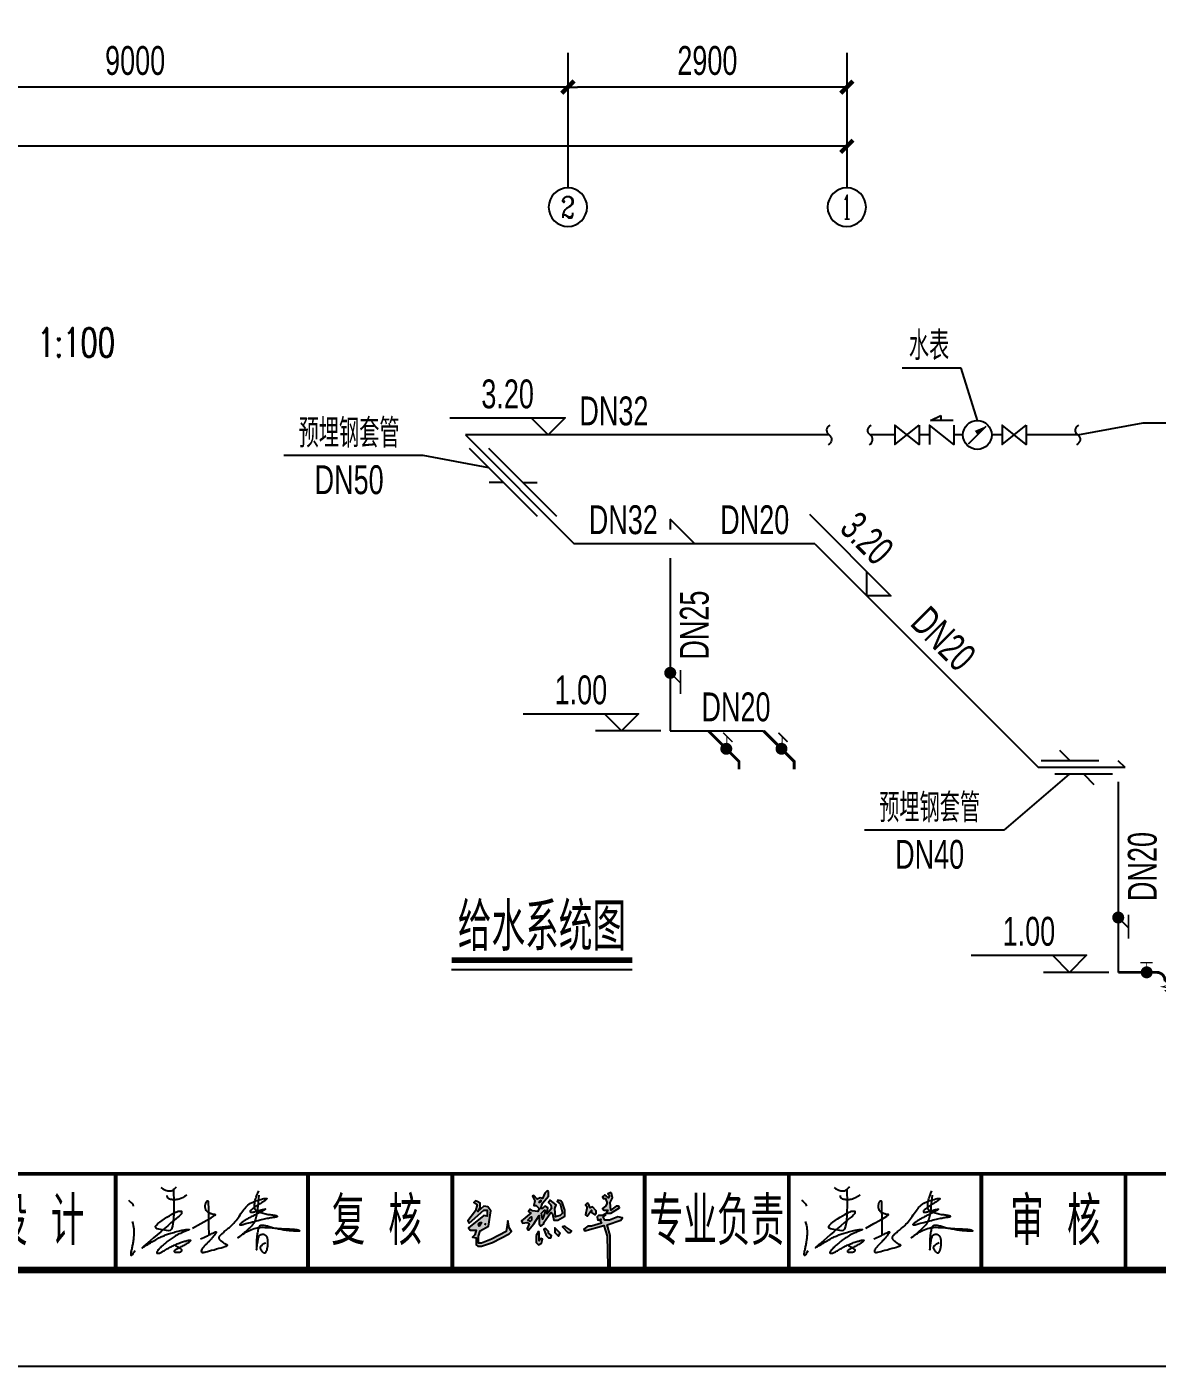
# Model space of a CAD drawing. Extents: x -316592 to 60787, y -138940 to -60306.
# Drawn here: x -6077 to 5677, y -138940 to -125016 of the extents above; entities that cross this region are included whole.
import ezdxf
from ezdxf.enums import TextEntityAlignment as Align

# ---------------------------------------------------------------- set-up
doc = ezdxf.new("R2010")
doc.units = 0
doc.header["$LTSCALE"] = 1000
doc.header["$MEASUREMENT"] = 0
for name, color, linetype in [('---GPS_给水管', 5, 'Continuous'), ('---GPS_给水管_DN', 142, 'Continuous'), ('---GPS_给水管_EV', 142, 'Continuous'), ('---GPS_给水管_OTH', 142, 'Continuous'), ('---GPS_给水管_PJ', 142, 'Continuous'), ('AXIS', 4, 'Continuous'), ('AXIS_TEXT', 7, 'Continuous'), ('FHDI签名', 4, 'Continuous'), ('图框', 7, 'Continuous'), ('文字', 7, 'Continuous')]:
    doc.layers.add(name, color=color, linetype=linetype)
doc.styles.add('_TCH_AXIS', font='COMPLEX', dxfattribs={"bigfont": 'GBCBIG'})
doc.styles.add('C3', font='TXT', dxfattribs={"width": 0.75, "bigfont": 'HZTXT'})
doc.styles.add('COMPLEX', font='COMPLEX')
doc.styles.add('HZ', font='HZTXT_E.SHX', dxfattribs={"width": 0.7, "bigfont": 'HZTXT.SHX'})
doc.styles.get("Standard").update_dxf_attribs({"font": 'simplex1.shx', "width": 0.7, "bigfont": 'hztxt.shx'})
doc.dimstyles.new('LZGPS', dxfattribs={"dimscale": 100, "dimtxt": 3, "dimasz": 1, "dimexe": 1, "dimexo": 2, "dimgap": 1.25, "dimtad": 1, "dimdec": 0, "dimzin": 0, "dimdsep": 46, "dimtxsty": 'HZ', "dimblk": '$dimbk', "dimcen": 2, "dimclrd": 256, "dimclre": 256, "dimazin": 0, "dimtfac": 1, "dimtdec": 0, "dimtix": 1, "dimtmove": 2, "dimatfit": 3, "dimfxl": 0, "dimtolj": 1, "dimtzin": 0, "dimarcsym": 0})

# ---------------------------------------------------------------- blocks, each defined once
blk = doc.blocks.new('包燕华')
at = {"linetype": 'Continuous'}
h = blk.add_hatch(color=4, dxfattribs=at)
h.paths.add_polyline_path([(40, 88), (38, 82), (35, 79), (40, 78), (40, 69), (42, 67), (47, 67), (61, 72), (83, 83), (86, 86), (83, 91), (81, 100), (79, 86), (60, 76), (47, 71), (43, 71), (43, 80), (45, 87), (56, 93), (59, 113), (55, 118), (50, 119), (42, 112), (45, 117), (45, 123), (41, 125), (39, 126), (37, 124), (41, 121), (39, 113), (29, 100), (31, 97), (50, 114), (54, 114), (54, 106), (50, 107), (30, 91), (32, 88)])
h.paths.add_polyline_path([(43, 96), (45, 98), (47, 98), (44, 93)], flags=16)
h = blk.add_hatch(color=4, dxfattribs=at)
h.paths.add_polyline_path([(122, 116), (120, 112), (113, 113), (110, 115), (108, 112), (111, 110), (99, 100), (100, 97), (106, 98), (109, 96), (106, 90), (108, 88), (115, 96), (122, 107), (122, 96), (124, 93), (128, 96), (128, 98), (137, 111), (139, 109), (141, 101), (146, 101), (155, 106), (155, 114), (152, 123), (150, 126), (146, 127), (145, 125), (149, 122), (152, 110), (149, 107), (143, 105), (142, 116), (144, 121), (136, 127), (134, 124), (137, 121), (138, 116), (132, 109), (133, 117), (129, 119), (126, 116), (124, 116), (126, 123), (134, 132), (134, 138), (132, 139), (129, 136), (126, 129), (123, 130), (119, 128), (115, 133), (113, 132), (116, 126), (115, 120), (118, 120)])
h.paths.add_polyline_path([(122, 124), (123, 126), (124, 127), (124, 125)], flags=16)
h.paths.add_polyline_path([(129, 114), (130, 113), (126, 102), (125, 110), (128, 113)], flags=16)
h.paths.add_polyline_path([(112, 105), (112, 101), (110, 99), (107, 101), (111, 105)], flags=16)
h.paths.add_polyline_path([(122, 85), (121, 86), (118, 81), (118, 72), (121, 69), (125, 71), (126, 76), (124, 77), (122, 74)])
h.paths.add_polyline_path([(131, 81), (134, 78), (137, 78), (138, 81), (134, 84), (134, 86), (131, 89), (129, 90), (128, 89)])
h.paths.add_polyline_path([(147, 80), (149, 84), (143, 90), (142, 91), (142, 85)])
h.paths.add_polyline_path([(159, 85), (162, 85), (164, 87), (156, 92), (155, 93), (152, 92)])
h.paths.add_polyline_path([(206, 94), (210, 80), (211, 41), (214, 41), (214, 81), (210, 95), (228, 101), (230, 104), (224, 105), (213, 101), (207, 101), (205, 105), (209, 108), (208, 109), (204, 107), (199, 107), (197, 105), (198, 101), (202, 102), (201, 100), (203, 97), (190, 93), (185, 93), (180, 89), (181, 87)])
h.paths.add_polyline_path([(190, 114), (190, 111), (194, 108), (196, 110), (196, 113), (191, 118), (188, 117), (186, 122), (184, 123), (182, 121), (184, 118), (182, 108), (184, 106)])
h.paths.add_polyline_path([(214, 124), (217, 130), (216, 136), (215, 137), (211, 135), (213, 133), (212, 130), (207, 134), (204, 131), (205, 129), (208, 129), (210, 123), (208, 119), (204, 116), (206, 114), (211, 114), (209, 110), (215, 110), (226, 117), (225, 119), (222, 119), (215, 114)])
at = {"color": 4, "linetype": 'Continuous', "elevation": 15547796}
for points in [[(41, 125), (39, 126), (37, 124), (41, 121), (39, 113), (29, 100), (31, 97), (50, 114), (54, 114), (54, 106), (50, 107), (30, 91), (32, 88), (40, 88), (38, 82), (35, 79), (40, 78), (40, 69), (42, 67), (47, 67), (61, 72), (83, 83), (86, 86), (83, 91), (81, 100), (79, 86), (60, 76), (47, 71), (43, 71), (43, 80), (45, 87), (56, 93), (59, 113), (55, 118), (50, 119), (42, 112), (45, 117), (45, 123), (41, 125)], [(134, 138), (132, 139), (129, 136), (126, 129), (123, 130), (119, 128), (115, 133), (113, 132), (116, 126), (115, 120), (118, 120), (122, 116), (120, 112), (113, 113), (110, 115), (108, 112), (111, 110), (99, 100), (100, 97), (106, 98), (109, 96), (106, 90), (108, 88), (115, 96), (122, 107), (122, 96), (124, 93), (128, 96), (128, 98), (137, 111), (139, 109), (141, 101), (146, 101), (155, 106), (155, 114), (152, 123), (150, 126), (146, 127), (145, 125), (149, 122), (152, 110), (149, 107), (143, 105), (142, 116), (144, 121), (136, 127), (134, 124), (137, 121), (138, 116), (132, 109), (133, 117), (129, 119), (126, 116), (124, 116), (126, 123), (134, 132), (134, 138)], [(123, 126), (124, 127), (124, 125), (122, 124), (123, 126)], [(186, 122), (184, 123), (182, 121), (184, 118), (182, 108), (184, 106), (190, 114), (190, 111), (194, 108), (196, 110), (196, 113), (191, 118), (188, 117), (186, 122)], [(216, 136), (215, 137), (211, 135), (213, 133), (212, 130), (207, 134), (204, 131), (205, 129), (208, 129), (210, 123), (208, 119), (204, 116), (206, 114), (211, 114), (209, 110), (215, 110), (226, 117), (225, 119), (222, 119), (215, 114), (214, 124), (217, 130), (216, 136)], [(111, 105), (112, 105), (112, 101), (110, 99), (107, 101), (111, 105)], [(128, 113), (129, 114), (130, 113), (126, 102), (125, 110), (128, 113)], [(209, 108), (208, 109), (204, 107), (199, 107), (197, 105), (198, 101), (202, 102), (201, 100), (203, 97), (190, 93), (185, 93), (180, 89), (181, 87), (206, 94), (210, 80), (211, 41), (214, 41), (214, 81), (210, 95), (228, 101), (230, 104), (224, 105), (213, 101), (207, 101), (205, 105), (209, 108)], [(45, 98), (47, 98), (44, 93), (43, 96), (45, 98)], [(51, 95), (52, 96), (51, 95)], [(131, 89), (129, 90), (128, 89), (131, 81), (134, 78), (137, 78), (138, 81), (134, 84), (134, 86), (131, 89)], [(143, 90), (142, 91), (142, 85), (147, 80), (149, 84), (143, 90)], [(156, 92), (155, 93), (152, 92), (159, 85), (162, 85), (164, 87), (156, 92)], [(122, 85), (121, 86), (118, 81), (118, 72), (121, 69), (125, 71), (126, 76), (124, 77), (122, 74), (122, 85)]]:
    blk.add_lwpolyline(points, dxfattribs=at)
blk = doc.blocks.new('A$C073010F7')
at = {"color": 4}
for points in [[(322, 672), (341, 662), (356, 654), (370, 648), (381, 644), (391, 641), (399, 640), (406, 640), (413, 640), (420, 641), (426, 642), (433, 644), (440, 648), (448, 653), (457, 660), (467, 669), (478, 681)], [(0, 548), (15, 535), (26, 525), (34, 518), (40, 511), (43, 506), (46, 500), (47, 494), (49, 487)], [(449, 653), (451, 514), (450, 410), (445, 337), (437, 289), (427, 261), (414, 248), (398, 245), (380, 247), (361, 250), (340, 253), (320, 256), (302, 259), (286, 264), (275, 271), (269, 279), (270, 289), (278, 301), (292, 316), (311, 331), (334, 347), (358, 364), (383, 379), (407, 393), (429, 406), (446, 416), (461, 423), (472, 429), (481, 433), (487, 436), (493, 438), (497, 439), (500, 440), (504, 440), (507, 440), (510, 440), (513, 440), (516, 440), (519, 440), (521, 440), (523, 439), (524, 439), (525, 439), (526, 439), (527, 438), (527, 438), (527, 437), (527, 436), (528, 435), (528, 433), (528, 431), (528, 428), (528, 426), (528, 423), (528, 420), (528, 418), (527, 415), (526, 412), (523, 409), (519, 405), (513, 399), (504, 391), (491, 380), (473, 365), (451, 346), (423, 323), (391, 295), (357, 266), (321, 235), (285, 204), (251, 175), (220, 148), (193, 125), (172, 107), (157, 94), (146, 85), (140, 79), (138, 77), (139, 77), (143, 80), (150, 84), (159, 89), (169, 95), (181, 102), (193, 110), (206, 118), (220, 126), (233, 134), (246, 142), (259, 149), (271, 156), (283, 162), (294, 168), (304, 174), (314, 179), (324, 183), (333, 188), (342, 192), (351, 196), (360, 199), (369, 203), (379, 206), (389, 210), (399, 213), (411, 217), (423, 221), (437, 225), (450, 229), (465, 233), (479, 237), (493, 241), (506, 244), (519, 247), (531, 250), (542, 252), (553, 254), (562, 255), (570, 256), (578, 257), (585, 258), (590, 258), (595, 258), (599, 258), (602, 258), (603, 258), (604, 257), (604, 256), (602, 255), (599, 254), (595, 252), (590, 250), (583, 248), (576, 245), (568, 242), (559, 238), (549, 234), (538, 229), (527, 224), (516, 219), (504, 213), (492, 206), (480, 200), (468, 193), (456, 186), (445, 179), (434, 172), (424, 165), (414, 158), (404, 151), (395, 144), (386, 137), (378, 130), (369, 122), (360, 115), (352, 108), (344, 101), (336, 94), (329, 87), (322, 80), (315, 74), (309, 68), (303, 62), (299, 57), (294, 52), (291, 47), (288, 43), (285, 39), (283, 36), (282, 33), (281, 30), (281, 28), (281, 26), (282, 25), (283, 24), (285, 23), (286, 22), (289, 21), (291, 21), (294, 21), (297, 20), (300, 21), (304, 22), (309, 23), (315, 25), (321, 28), (329, 32), (337, 36), (346, 41), (355, 46), (365, 52), (375, 58), (385, 64), (395, 70), (405, 76), (414, 81), (424, 86), (434, 91), (443, 96), (453, 101), (463, 105), (473, 110), (484, 114), (495, 119), (505, 123), (516, 127), (527, 131), (537, 135), (547, 138), (557, 141), (566, 143), (574, 145), (582, 147), (589, 148), (595, 150), (600, 151), (605, 151), (609, 152), (612, 152), (614, 153), (616, 153), (617, 153), (617, 152), (617, 151), (617, 150), (616, 149), (615, 147), (614, 145), (612, 142), (610, 139), (607, 136), (603, 132), (598, 128), (592, 123), (585, 119), (577, 114), (569, 109), (559, 104), (550, 99), (540, 94), (531, 89), (522, 84), (513, 80), (506, 76), (499, 72), (493, 69), (487, 66), (482, 63), (478, 61), (474, 59), (470, 57), (467, 55), (465, 54), (463, 53), (461, 51), (460, 50), (459, 49), (458, 48), (457, 46), (457, 45), (456, 43), (456, 42), (456, 40), (456, 39), (457, 38), (457, 37), (458, 36), (459, 35), (460, 35), (461, 34), (463, 34), (464, 34), (466, 33), (468, 33), (470, 33), (472, 33), (474, 32), (477, 32), (479, 32), (481, 32), (484, 32), (486, 31), (489, 31), (491, 31), (494, 31), (496, 31), (499, 32), (501, 32), (504, 32), (507, 33), (510, 34), (513, 35), (516, 36), (519, 37), (522, 39), (525, 40), (527, 42), (529, 45), (531, 47), (532, 50), (531, 54), (527, 59), (519, 65), (507, 73), (490, 83), (467, 95)], [(580, 596), (557, 583), (536, 572), (519, 565), (504, 559), (492, 556), (481, 553), (472, 552), (464, 552), (457, 551), (450, 551), (444, 552), (439, 552), (434, 553), (430, 553), (426, 554), (422, 555), (418, 555), (415, 556), (412, 557), (409, 558), (406, 559), (404, 560), (401, 562), (399, 563), (396, 565), (394, 567), (392, 569), (390, 573), (388, 576), (387, 581), (386, 587), (386, 594)], [(637, 271), (718, 316), (778, 350), (820, 373), (845, 389), (859, 399), (863, 403), (861, 405), (857, 405), (852, 405), (847, 406), (843, 406), (839, 407), (835, 408), (831, 409), (826, 411), (822, 412), (817, 414), (812, 416), (807, 418), (802, 421), (797, 423), (793, 426), (788, 429), (784, 432), (781, 436), (778, 440), (775, 443), (772, 447), (770, 451), (769, 455), (767, 459), (766, 463), (765, 467), (764, 471), (763, 475), (763, 479), (763, 482), (763, 486), (763, 490), (763, 494), (763, 498), (764, 502), (765, 506), (766, 510), (767, 514), (768, 518), (769, 521), (771, 525), (772, 528), (774, 530), (775, 533), (777, 535), (778, 537), (780, 539), (781, 540), (783, 541), (784, 541), (786, 542), (787, 541), (789, 541), (790, 540), (791, 538), (792, 536), (792, 534), (793, 530), (793, 522), (793, 507), (794, 480), (794, 440), (795, 382), (796, 302), (797, 198)], [(716, 165), (732, 172), (748, 178), (762, 184), (775, 190), (788, 196), (799, 202), (809, 207), (819, 212), (828, 217), (837, 221), (845, 225), (851, 228), (857, 231), (862, 233), (866, 234), (869, 234), (871, 233), (872, 232), (871, 229), (870, 226), (868, 222), (865, 218), (862, 213), (857, 207), (853, 201), (848, 195), (842, 188), (837, 182), (831, 175), (826, 168), (820, 162), (815, 156), (810, 151), (806, 146), (801, 141), (797, 136), (793, 132), (789, 128), (785, 124), (782, 121), (778, 117), (774, 113), (770, 110), (767, 106), (763, 103), (759, 99), (756, 95), (752, 91), (749, 87), (746, 83), (742, 79), (739, 75), (736, 72), (734, 68), (731, 64), (729, 61), (728, 57), (726, 54), (725, 52), (724, 49), (724, 47), (723, 45), (723, 43), (724, 41), (724, 39), (724, 37), (725, 36), (726, 35), (727, 33), (728, 32), (729, 31), (730, 31), (732, 30), (734, 30), (737, 30), (742, 30), (748, 31), (758, 33), (770, 36), (785, 40), (804, 45), (826, 51), (850, 57), (874, 64), (898, 71), (920, 77), (940, 83), (957, 88), (969, 93), (977, 96), (981, 99), (983, 101), (982, 103), (980, 104), (976, 106), (973, 107), (969, 109), (965, 110), (962, 112), (958, 114), (955, 116), (951, 119), (947, 122), (943, 124), (939, 127), (935, 131), (931, 134), (926, 138), (922, 141), (918, 145), (915, 148), (912, 152), (909, 155), (907, 158), (905, 161), (903, 164), (902, 167), (901, 170), (901, 173), (901, 175), (901, 178), (901, 180), (901, 183), (902, 186), (904, 189), (906, 192), (909, 196), (913, 200), (917, 205), (923, 210), (929, 216), (936, 222), (944, 229), (952, 236), (961, 243), (971, 251), (981, 260), (991, 269), (1002, 278), (1013, 288), (1024, 298), (1035, 309), (1047, 321), (1057, 333), (1068, 346), (1078, 359), (1088, 373), (1098, 387), (1108, 401), (1117, 415), (1127, 428), (1136, 441), (1145, 454), (1155, 466), (1164, 477), (1175, 488), (1186, 498), (1198, 508), (1212, 517), (1227, 525), (1243, 533), (1261, 540), (1280, 546), (1298, 552), (1315, 556), (1331, 560), (1345, 563), (1357, 564), (1365, 565), (1371, 565), (1373, 564), (1374, 562), (1373, 560), (1371, 557), (1367, 554), (1363, 550), (1358, 547), (1353, 543), (1348, 540), (1343, 536), (1337, 532), (1331, 528), (1325, 524), (1319, 520), (1312, 516), (1306, 512), (1299, 508), (1293, 504), (1287, 500), (1280, 496), (1275, 492), (1269, 489), (1264, 485), (1259, 482), (1255, 479), (1251, 476), (1247, 473), (1243, 470), (1239, 467), (1235, 465), (1232, 462), (1228, 459), (1224, 456), (1220, 453), (1217, 450), (1214, 447), (1211, 444), (1209, 442), (1208, 439), (1208, 437), (1208, 435), (1208, 433), (1209, 432), (1211, 430), (1213, 429), (1215, 429), (1218, 428), (1221, 428), (1224, 428), (1228, 429), (1232, 429), (1237, 430), (1243, 432), (1250, 433), (1257, 435), (1265, 438), (1274, 440), (1282, 442), (1291, 445), (1300, 447), (1308, 449), (1316, 452), (1323, 453), (1330, 455), (1335, 456), (1340, 457), (1345, 458), (1348, 459), (1351, 459), (1354, 460), (1356, 460), (1357, 460), (1358, 460), (1359, 460), (1358, 460), (1358, 459), (1357, 458), (1355, 457), (1353, 455), (1350, 453), (1347, 450), (1344, 447), (1340, 444), (1335, 441), (1330, 438), (1325, 435), (1319, 432), (1313, 428), (1306, 425), (1299, 422), (1291, 418), (1284, 415), (1276, 411), (1268, 407), (1260, 403), (1251, 399), (1243, 395), (1235, 391), (1226, 386), (1218, 382), (1210, 377), (1202, 373), (1193, 368), (1185, 364), (1178, 359), (1170, 355), (1163, 351), (1156, 346), (1149, 342), (1143, 338), (1137, 334), (1132, 330), (1127, 326), (1122, 323), (1118, 319), (1115, 316), (1112, 314), (1110, 312), (1108, 310), (1107, 309), (1106, 308), (1105, 307), (1105, 306), (1105, 306), (1106, 306), (1106, 305), (1107, 305), (1108, 304), (1109, 304), (1111, 303), (1112, 303), (1114, 303), (1116, 303), (1118, 303), (1121, 303), (1124, 304), (1127, 305), (1132, 306), (1138, 308), (1145, 310), (1155, 312), (1166, 316), (1180, 320), (1196, 324), (1213, 328), (1231, 333), (1250, 338), (1269, 343), (1288, 348), (1306, 352), (1322, 356), (1338, 360), (1352, 363), (1365, 366), (1378, 369), (1390, 371), (1401, 373), (1412, 375), (1422, 377), (1432, 378), (1442, 380), (1450, 381), (1458, 382), (1465, 383), (1470, 384), (1474, 385), (1477, 386), (1478, 387), (1478, 387), (1477, 388), (1476, 389), (1473, 390), (1471, 391), (1468, 392), (1465, 392), (1462, 393), (1459, 394), (1455, 395), (1451, 395), (1445, 396), (1439, 397), (1431, 398), (1422, 399), (1411, 401), (1400, 402), (1388, 404), (1375, 406), (1362, 409), (1350, 412), (1338, 415), (1326, 419), (1315, 423), (1305, 427), (1295, 431), (1287, 436), (1279, 440), (1273, 444), (1267, 447), (1263, 451), (1260, 453), (1258, 456), (1256, 458), (1255, 461), (1254, 463), (1253, 465), (1253, 468), (1252, 472), (1252, 475), (1251, 480), (1251, 485), (1251, 491), (1251, 497), (1252, 505), (1253, 514), (1254, 524), (1256, 535), (1259, 548), (1263, 563), (1268, 579), (1275, 598), (1283, 619), (1293, 642)], [(1294, 598), (1291, 569), (1289, 540), (1286, 513), (1283, 488), (1281, 464), (1278, 442), (1275, 421), (1272, 403), (1268, 387), (1265, 374), (1261, 361), (1258, 351), (1254, 342), (1250, 334), (1247, 327), (1243, 321), (1239, 315), (1235, 309), (1231, 303), (1226, 297), (1220, 291), (1214, 284), (1207, 277), (1198, 269), (1189, 260), (1178, 250), (1167, 240), (1155, 230), (1144, 219), (1133, 210), (1123, 201), (1114, 193), (1106, 187), (1099, 182), (1094, 179), (1091, 177), (1089, 176), (1089, 176), (1090, 177), (1092, 179), (1097, 183), (1102, 187), (1109, 192), (1118, 197), (1127, 204), (1137, 210), (1149, 217), (1160, 225), (1173, 233), (1186, 241), (1200, 248), (1215, 255), (1231, 262), (1248, 268), (1266, 272), (1286, 276), (1308, 278), (1331, 279), (1354, 278), (1379, 277), (1403, 276), (1428, 274), (1452, 272), (1476, 270), (1498, 268), (1520, 267), (1540, 265), (1560, 264), (1578, 263), (1594, 263), (1609, 262), (1623, 261), (1635, 260), (1646, 259), (1655, 258), (1663, 257), (1671, 256), (1677, 254), (1683, 253), (1688, 251), (1692, 249), (1696, 247), (1698, 245), (1699, 243), (1697, 241), (1693, 240), (1685, 239), (1673, 239), (1658, 240), (1639, 241), (1618, 243), (1594, 245), (1569, 248), (1542, 252), (1516, 256), (1490, 261), (1465, 267), (1441, 272), (1419, 278), (1398, 284), (1379, 289), (1362, 293), (1347, 296), (1334, 298), (1323, 298), (1314, 297), (1307, 294), (1301, 289), (1296, 284), (1293, 277), (1290, 268), (1287, 259), (1285, 248), (1283, 237), (1280, 225), (1279, 213), (1277, 201), (1275, 190), (1274, 179), (1273, 169), (1272, 160), (1272, 152), (1271, 146), (1271, 139), (1271, 134), (1271, 129), (1271, 124), (1271, 118), (1271, 113), (1271, 107), (1271, 102), (1271, 96), (1271, 90), (1271, 85), (1271, 79), (1271, 74), (1271, 69), (1271, 64), (1271, 61), (1271, 58), (1272, 57), (1272, 58), (1273, 61), (1274, 66), (1275, 74), (1276, 84), (1278, 95), (1279, 108), (1281, 121), (1283, 134), (1285, 146), (1287, 158), (1289, 168), (1292, 176), (1294, 183), (1296, 188), (1299, 193), (1302, 197), (1305, 200), (1308, 203), (1312, 205), (1315, 207), (1319, 209), (1323, 210), (1327, 211), (1330, 212), (1334, 212), (1337, 212), (1341, 211), (1344, 210), (1347, 209), (1349, 208), (1352, 206), (1355, 204), (1357, 202), (1360, 200), (1362, 197), (1364, 195), (1367, 193), (1369, 190), (1371, 187), (1373, 184), (1375, 180), (1376, 176), (1377, 171), (1378, 166), (1379, 160), (1380, 154), (1380, 148), (1381, 142), (1381, 136), (1381, 130), (1381, 125), (1381, 120), (1381, 115), (1381, 110), (1381, 105), (1381, 100), (1380, 95), (1379, 90), (1378, 83), (1377, 77), (1375, 70), (1374, 63), (1372, 57), (1370, 50), (1368, 44), (1365, 39), (1363, 34), (1361, 30), (1358, 27), (1356, 24), (1353, 23), (1350, 22), (1347, 22), (1344, 24), (1341, 26), (1337, 29), (1334, 33), (1331, 37), (1327, 42), (1324, 47), (1321, 52), (1318, 56), (1315, 61), (1313, 65), (1311, 70), (1310, 74), (1310, 78), (1311, 83), (1313, 87), (1316, 92), (1320, 98), (1326, 103), (1332, 109), (1339, 114), (1345, 119), (1352, 122), (1359, 125), (1365, 127)], [(37, 337), (43, 316), (48, 297), (51, 280), (53, 263), (54, 247), (55, 232), (55, 218), (54, 205), (53, 193), (52, 181), (51, 169), (50, 158), (48, 147), (47, 136), (45, 126), (43, 116), (41, 105), (39, 95), (37, 85), (35, 75), (33, 66), (31, 57), (29, 48), (27, 41), (26, 34), (25, 27), (24, 22), (23, 17), (23, 13), (23, 9), (24, 6), (25, 3), (26, 1), (29, 0), (32, 1), (36, 3), (41, 9), (48, 18), (56, 31), (67, 49)]]:
    blk.add_lwpolyline(points, dxfattribs=at)
blk = doc.blocks.new('$dimbk')
blk.add_line((0, 0), (-1, 0))
blk.add_lwpolyline([(-0.64, -0.64, 0.45, 0.45, 0), (0.64, 0.64, 0.45, 0.45, 0)], format="xyseb")
blk = doc.blocks.new('*D103')
at = {"layer": 'AXIS', "lineweight": -2}
for p, q in [((-9450, -125287), (-9450, -125743)), ((-450, -125287), (-450, -125743)), ((-550, -125643), (-9350, -125643))]:
    blk.add_line(p, q, dxfattribs=at)
at = {"layer": 'Defpoints', "color": 0}
for p in [(-9450, -125087), (-450, -125087), (-9450, -125643)]:
    blk.add_point(p, dxfattribs=at)
at = {"layer": 'AXIS', "lineweight": -2, "xscale": 100, "yscale": 100, "zscale": 100, "rotation": 180}
blk.add_blockref('$dimbk', (-9450, -125643), dxfattribs=at)
at = {"layer": 'AXIS', "lineweight": -2, "xscale": 100, "yscale": 100, "zscale": 100}
blk.add_blockref('$dimbk', (-450, -125643), dxfattribs=at)
at = {"layer": 'AXIS', "color": 0, "insert": (-4950, -125368), "char_height": 300, "attachment_point": 5, "style": 'HZ'}
blk.add_mtext('\\A1;9000', dxfattribs=at)
blk = doc.blocks.new('*D104')
at = {"layer": 'AXIS', "lineweight": -2}
for p, q in [((-450, -125287), (-450, -125743)), ((2450, -125287), (2450, -125743)), ((2350, -125643), (-350, -125643))]:
    blk.add_line(p, q, dxfattribs=at)
at = {"layer": 'Defpoints', "color": 0}
for p in [(-450, -125087), (2450, -125087), (-450, -125643)]:
    blk.add_point(p, dxfattribs=at)
at = {"layer": 'AXIS', "lineweight": -2, "xscale": 100, "yscale": 100, "zscale": 100, "rotation": 180}
blk.add_blockref('$dimbk', (-450, -125643), dxfattribs=at)
at = {"layer": 'AXIS', "lineweight": -2, "xscale": 100, "yscale": 100, "zscale": 100}
blk.add_blockref('$dimbk', (2450, -125643), dxfattribs=at)
at = {"layer": 'AXIS', "color": 0, "insert": (1000, -125368), "char_height": 300, "attachment_point": 5, "style": 'HZ'}
blk.add_mtext('\\A1;2900', dxfattribs=at)
blk = doc.blocks.new('*D105')
at = {"layer": 'AXIS', "lineweight": -2}
for p, q in [((-19450, -125651), (-19450, -126358)), ((2450, -125651), (2450, -126358)), ((2350, -126258), (-19350, -126258))]:
    blk.add_line(p, q, dxfattribs=at)
at = {"layer": 'Defpoints', "color": 0}
for p in [(-19450, -125451), (2450, -125451), (-19450, -126258)]:
    blk.add_point(p, dxfattribs=at)
at = {"layer": 'AXIS', "lineweight": -2, "xscale": 100, "yscale": 100, "zscale": 100, "rotation": 180}
blk.add_blockref('$dimbk', (-19450, -126258), dxfattribs=at)
at = {"layer": 'AXIS', "lineweight": -2, "xscale": 100, "yscale": 100, "zscale": 100}
blk.add_blockref('$dimbk', (2450, -126258), dxfattribs=at)
at = {"layer": 'AXIS', "color": 0, "insert": (-8500, -125983), "char_height": 300, "attachment_point": 5, "style": 'HZ'}
blk.add_mtext('\\A1;21900', dxfattribs=at)
blk = doc.blocks.new('_AXISO')
blk.add_circle((0, 0), 0.5)
at = {"layer": 'AXIS_TEXT', "style": 'COMPLEX', "width": 1.041667}
blk.add_attdef('A', text='', height=0.56, dxfattribs=at).set_placement((-0.25, -0.28), (0.25, -0.28), align=Align.FIT)
blk = doc.blocks.new('$GS001_3')
for points, const_width in [([(0, 0), (-318, -318), (-318, -398)], 30), ([(-250, -115), (-154, -19)], 15), ([(-192, -168), (-192, -57)], 10)]:
    blk.add_lwpolyline(points, dxfattribs=dict(const_width=const_width))
at = {"const_width": 62.5}
blk.add_lwpolyline([(-217, -186, 1), (-155, -186, 1)], format="xyb", close=True, dxfattribs=at)
at = {"style": 'HZ', "width": 0.7, "flags": 1}
for tag in ['UNIT', 'WHAT', 'SPEC']:
    blk.add_attdef(tag, (0, 0), '', height=0.001, dxfattribs=at)
blk = doc.blocks.new('$DGFH')
blk.add_lwpolyline([(0.07, -1.01, -0.575183), (0, 0, 0.604745), (-0.11, 1.01, 16.924828)], format="xyb")
blk = doc.blocks.new('$VA001_3')
at = {"const_width": 15}
for points in [[(-107, 29), (-107, -221)], [(-106, -106), (0, 0)]]:
    blk.add_lwpolyline(points, dxfattribs=at)
at = {"const_width": 62.5}
blk.add_lwpolyline([(0, 31, -1), (0, -31, -1)], format="xyb", close=True, dxfattribs=at)
at = {"style": 'HZ', "flags": 1}
for tag in ['WHAT', 'SPEC', 'UNIT']:
    blk.add_attdef(tag, (-106, -106), '', height=0.001, dxfattribs=at)
blk = doc.blocks.new('$BG_1')
blk.add_lwpolyline([(10.23, 1.77), (-1.77, 1.77), (0, 0), (1.77, 1.77)])
at = {"style": 'HZ', "width": 0.7}
blk.add_attdef('BG', text='', height=2.5, dxfattribs=at).set_placement((4.22, 2.77), align=Align.CENTER)
blk = doc.blocks.new('$VA002_1')
blk.add_lwpolyline([(-0.5, 0.4), (-0.5, -0.4), (0.5, 0.4), (0.5, -0.4)], close=True)
at = {"style": 'C3', "width": 0.75, "flags": 1}
for tag, p in [('UNIT', (0, 0)), ('SPEC', (0, -0.002)), ('WHAT', (0, -0.003))]:
    blk.add_attdef(tag, p, '', height=0.001, dxfattribs=at)
blk = doc.blocks.new('$QC035_1')
blk.add_line((-93, -93), (93, 93))
blk.add_lwpolyline([(93, 93, 0, 50, 0), (-13, 22, 50, 50, 0)], format="xyseb")
blk.add_circle((0, 0), 150)
at = {"style": 'HZ', "flags": 1}
for tag in ['UNIT', 'WHAT', 'SPEC']:
    blk.add_attdef(tag, (0, 0), '', height=0.001, dxfattribs=at)
blk = doc.blocks.new('$GS003_1')
at = {"const_width": 30}
blk.add_lwpolyline([(0, 0), (-400, 0, 0.443942), (-486, -95, -1.105826)], format="xyb", dxfattribs=at)
for points, const_width in [([(-231, 100), (-359, 100)], 15), ([(-296, 0), (-296, 100)], 10), ([(-486, -95), (-547, -128), (-456, -150), (-542, -167), (-487, -191), (-537, -218), (-504, -236)], 10)]:
    blk.add_lwpolyline(points, dxfattribs=dict(const_width=const_width))
at = {"const_width": 62.5}
blk.add_lwpolyline([(-265, 0, -1), (-327, 0, -1)], format="xyb", close=True, dxfattribs=at)
at = {"style": 'HZ', "width": 0.7, "flags": 1}
for tag in ['UNIT', 'WHAT', 'SPEC']:
    blk.add_attdef(tag, (0, 0), '', height=0.001, dxfattribs=at)
blk = doc.blocks.new('$VA005_1')
for p, q in [((-0.478, 0.603), (0.468, 0.603)), ((0.468, 0.603), (0.034, 0.802)), ((0.034, 0.802), (0.034, 0.593))]:
    blk.add_line(p, q)
blk.add_lwpolyline([(-0.5, 0.4), (-0.5, -0.4), (0.5, 0.4), (0.5, -0.4)])
at = {"width": 0.7, "flags": 1}
for tag, p in [('UNIT', (0, 0)), ('SPEC', (0, -0.002)), ('WHAT', (0, -0.003))]:
    blk.add_attdef(tag, p, '', height=0.001, dxfattribs=at)

msp = doc.modelspace()

# ---------------------------------------------------------------- linework, layer by layer
at = {"layer": '---GPS_给水管'}
for p, q in [((2265.9, -129258.8, 3200), (-1514.7, -129258.8, 3200)), ((-1514.7, -129258.8, 3200), (-383.5, -130390, 3200)), ((2950.8, -129258.8, 3200), (2692.3, -129258.8, 3200)), ((3311.3, -129258.8, 3200), (3200.8, -129258.8, 3200)), ((3657.2, -129258.8, 3200), (3561.3, -129258.8, 3200)), ((4065.1, -129258.8, 3200), (3957.2, -129258.8, 3200)), ((4850.5, -129258.8, 3200), (4315.1, -129258.8, 3200)), ((613.8, -130135.5), (613.8, -130240)), ((868.3, -130390, 3200), (613.8, -130135.5, 3200)), ((868.3, -130390, 3200), (-383.5, -130390, 3200)), ((2116.6, -130390, 3200), (868.3, -130390, 3200)), ((2116.6, -130390, 3200), (4442.6, -132716.1, 3200)), ((613.8, -130540), (613.8, -132335.5)), ((613.8, -132335.5, 1000), (1010.5, -132335.5, 1000)), ((1010.5, -132335.5, 1000), (1584.7, -132335.5, 1000)), ((5342.6, -132716.1, 3200), (5271.9, -132645.4, 3200)), ((5342.6, -132716.1, 3200), (4442.6, -132716.1, 3200)), ((5271.9, -132866.1), (5271.9, -134845.4))]:
    msp.add_line(p, q, dxfattribs=at)
at = {"layer": '---GPS_给水管_DN'}
for p, q in [((3640, -128565.3, -400), (3024.6, -128565.3, -400)), ((3807.2, -129108.8, 3200), (3640, -128565.3, -400)), ((4850.5, -129258.8, 3200), (5531.3, -129131.9, 2800)), ((5531.3, -129131.9, 2800), (6980.8, -129131.9, 2800)), ((-1953.4, -129474, -400), (-3402.9, -129474, -400)), ((-1272.7, -129600.9), (-1953.4, -129474, -400)), ((4763.4, -132786.8), (4082.6, -133368.5, -400)), ((4082.6, -133368.5, -400), (2633.1, -133368.5, -400))]:
    msp.add_line(p, q, dxfattribs=at)
at = {"layer": '---GPS_给水管_EV'}
for p, q in [((517, -132335.5), (-164.1, -132335.5)), ((5175.2, -134845.4), (4494.1, -134845.4))]:
    msp.add_line(p, q, dxfattribs=at)
at = {"layer": '---GPS_给水管_OTH'}
for p, q in [((-766.3, -130107.2), (-1473.3, -129400.2)), ((-566.3, -130107.2), (-1273.3, -129400.2)), ((-1119.8, -129753.7), (-1269.8, -129753.7)), ((-919.8, -129753.7), (-769.8, -129753.7)), ((4771.9, -132645.4), (4665.9, -132539.3)), ((5071.9, -132645.4), (4471.9, -132645.4)), ((5213.3, -132786.8), (4613.3, -132786.8)), ((4913.3, -132786.8), (5019.4, -132892.8))]:
    msp.add_line(p, q, dxfattribs=at)
msp.add_lwpolyline([(11847.8, -138939.9), (11847.8, -109239.9), (-30152.2, -109239.9), (-30152.2, -138939.9)], close=True)
for points, const_width in [([(10847.8, -110239.9), (-27152.2, -110239.9), (-27152.2, -137939.9), (10847.8, -137939.9), (10847.8, -110239.9)], 70), ([(-27152.2, -136939.9), (10847.8, -136939.9)], 40), ([(347.8, -137939.9), (347.8, -136939.9)], 40), ([(1847.8, -137939.9), (1847.8, -136939.9)], 40), ([(3847.8, -137939.9), (3847.8, -136939.9)], 40), ([(5347.8, -137939.9), (5347.8, -136939.9)], 40)]:
    msp.add_lwpolyline(points, dxfattribs=dict(const_width=const_width))
at = {"layer": 'AXIS'}
for p, q in [((-450.2, -125451.1), (-450.2, -126690.7)), ((2449.8, -125451.1), (2449.8, -126690.7))]:
    msp.add_line(p, q, dxfattribs=at)
at = {"layer": '图框', "const_width": 40}
for points in [[(-5152.2, -137939.9), (-5152.2, -136939.9)], [(-3152.2, -137939.9), (-3152.2, -136939.9)], [(-1652.2, -137939.9), (-1652.2, -136939.9)], [(347.8, -137939.9), (347.8, -136939.9)]]:
    msp.add_lwpolyline(points, dxfattribs=at)
at = {"layer": '文字'}
msp.add_line((219, -134817.8), (-1659.3, -134817.8), dxfattribs=at)
at = {"layer": '文字', "const_width": 60}
msp.add_lwpolyline([(219, -134717.8), (-1659.3, -134717.8)], dxfattribs=at)

# ---------------------------------------------------------------- block references
at = {"layer": '---GPS_给水管_EV'}
ref = msp.add_blockref('$BG_1', (-654.7, -129258.8), dxfattribs=dict(at, xscale=-100, yscale=100, zscale=100))
ref.add_attrib('BG', '3.20', dxfattribs={"layer": '0', "height": 300, "style": 'HZ', "width": 0.7}).set_placement((-1076.9, -128982), align=Align.CENTER)
ref = msp.add_blockref('$BG_1', (2658.8, -130932.2), dxfattribs=dict(at, xscale=-99.99999999999999, yscale=100, zscale=100, rotation=315.0000000000003))
ref.add_attrib('BG', '3.20', dxfattribs={"layer": '0', "height": 300, "rotation": 315, "style": 'HZ', "width": 0.7}).set_placement((2556, -130438), align=Align.CENTER)
ref = msp.add_blockref('$BG_1', (107.3, -132335.5), dxfattribs=dict(at, xscale=-100, yscale=100, zscale=100))
ref.add_attrib('BG', '1.00', dxfattribs={"layer": '0', "height": 300, "rotation": 360, "style": 'HZ', "width": 0.7}).set_placement((-314.9, -132058.7), align=Align.CENTER)
ref = msp.add_blockref('$BG_1', (4765.5, -134845.4), dxfattribs=dict(at, xscale=-100, yscale=100, zscale=100))
ref.add_attrib('BG', '1.00', dxfattribs={"layer": '0', "height": 300, "rotation": 360, "style": 'HZ', "width": 0.7}).set_placement((4343.3, -134568.6), align=Align.CENTER)
at = {"layer": '---GPS_给水管_OTH', "xscale": -100, "yscale": 100, "zscale": 100, "rotation": 180}
for p in [(2265.9, -129258.8, 3200), (4850.5, -129258.8, 3200)]:
    msp.add_blockref('$DGFH', p, dxfattribs=at)
at = {"layer": '---GPS_给水管_OTH', "xscale": -100, "yscale": 100, "zscale": 100}
msp.add_blockref('$DGFH', (2692.3, -129258.8, 3200), dxfattribs=at)
at = {"layer": '---GPS_给水管_PJ', "xscale": -250, "yscale": 250, "zscale": 250}
for name, p in [('$VA005_1', (3436.3, -129258.8, 3200)), ('$VA002_1', (3075.8, -129258.8, 3200)), ('$VA002_1', (4190.1, -129258.8, 3200))]:
    msp.add_blockref(name, p, dxfattribs=at)
at = {"layer": '---GPS_给水管_PJ'}
msp.add_blockref('$QC035_1', (3807.2, -129258.8, 3200), dxfattribs=at)
at = {"layer": '---GPS_给水管_PJ', "xscale": -1}
for name, p in [('$VA001_3', (613.8, -131731.9)), ('$GS001_3', (1010.5, -132335.5, 1000)), ('$GS001_3', (1584.7, -132335.5, 1000)), ('$VA001_3', (5271.9, -134275.6)), ('$GS003_1', (5271.9, -134845.4))]:
    msp.add_blockref(name, p, dxfattribs=at)
at = {"xscale": 1.048344000026118, "yscale": 1.048343999893405, "zscale": 1.048344}
for p in [(-5020.6, -137788.3), (1979.4, -137788.3)]:
    msp.add_blockref('A$C073010F7', p, dxfattribs=at)
at = {"layer": 'AXIS'}
ref = msp.add_blockref('_AXISO', (-450.2, -126890.7), dxfattribs=dict(at, xscale=-400, yscale=400, zscale=400))
ref.add_attrib('A', '2', dxfattribs={"layer": 'AXIS_TEXT', "height": 219.2, "style": '_TCH_AXIS'}).set_placement((-523.3, -127000.3), (-377.2, -127000.3), align=Align.FIT)
ref = msp.add_blockref('_AXISO', (2449.8, -126890.7), dxfattribs=dict(at, xscale=-400, yscale=400, zscale=400))
ref.add_attrib('A', '1', dxfattribs={"layer": 'AXIS_TEXT', "height": 249.8, "style": '_TCH_AXIS'}).set_placement((2396.2, -127015.6), (2503.3, -127015.6), align=Align.FIT)
at = {"layer": 'FHDI签名', "color": 0, "linetype": 'Continuous', "xscale": 8.000000000029104, "yscale": 8.000000000029104, "zscale": 8}
msp.add_blockref('包燕华', (-1723.3, -138228.7, -93286776), dxfattribs=at)

# ---------------------------------------------------------------- texts
at = {"layer": '---GPS_给水管_DN', "style": 'HZ', "width": 0.7}
for s, p in [('水表', (3304.8, -128315.3, -400)), ('DN32', (28, -129008.8, 3200)), ('预埋钢套管', (-2724.9, -129224, -400)), ('DN50', (-2724.9, -129724, -400)), ('DN32', (125.9, -130140, 3200)), ('DN20', (1492.4, -130140, 3200)), ('DN20', (1297.6, -132085.5, 1000)), ('预埋钢套管', (3311.2, -133118.5, -400)), ('DN40', (3311.2, -133618.5, -400))]:
    msp.add_text(s, height=300, dxfattribs=at).set_placement(p, align=Align.MIDDLE)
for s, rotation, p in [('DN25', 90, (863.8, -131235.5)), ('DN20', 315, (3456.4, -131376.3, 3200)), ('DN20', 90, (5521.9, -133745.4))]:
    msp.add_text(s, height=300, rotation=rotation, dxfattribs=at).set_placement(p, align=Align.MIDDLE)
at = {"width": 0.7}
for s, p in [('专业负责', (1099.1, -137430.5)), ('审 核', (4619.4, -137430.5))]:
    msp.add_text(s, height=500, dxfattribs=at).set_placement(p, align=Align.MIDDLE_CENTER)
at = {"layer": '图框', "width": 0.7}
for s, p in [('设 计', (-5947.8, -137430.5)), ('复 核', (-2438.3, -137430.5))]:
    msp.add_text(s, height=500, dxfattribs=at).set_placement(p, align=Align.MIDDLE_CENTER)
at = {"layer": '文字', "width": 0.7}
msp.add_text('1:100', height=300, dxfattribs=at).set_placement((-5563.7, -128298), align=Align.MIDDLE_CENTER)
at = {"layer": '文字', "color": 7, "width": 0.7}
msp.add_text('给水系统图', height=500, dxfattribs=at).set_placement((-720.1, -134371.7), align=Align.MIDDLE_CENTER)

# ---------------------------------------------------------------- dimensions: what is measured, and where the dimension line sits
at = {"layer": 'AXIS'}
for p1, p2, distance, picture, middle in [((-450.2, -125086.6), (-9450.2, -125086.6), 556.7, '*D103', (-4950.2, -125368.3)), ((2449.8, -125086.6), (-450.2, -125086.6), 556.7, '*D104', (999.8, -125368.3)), ((2449.8, -125451.1), (-19450.2, -125451.1), 806.7, '*D105', (-8500.2, -125982.8))]:
    dim = msp.add_aligned_dim(p1=p1, p2=p2, distance=distance, dimstyle='LZGPS', dxfattribs=at)
    dim.commit()
    dim.dimension.update_dxf_attribs({"geometry": picture, "text_midpoint": middle})

doc.saveas('drawing.dxf')
